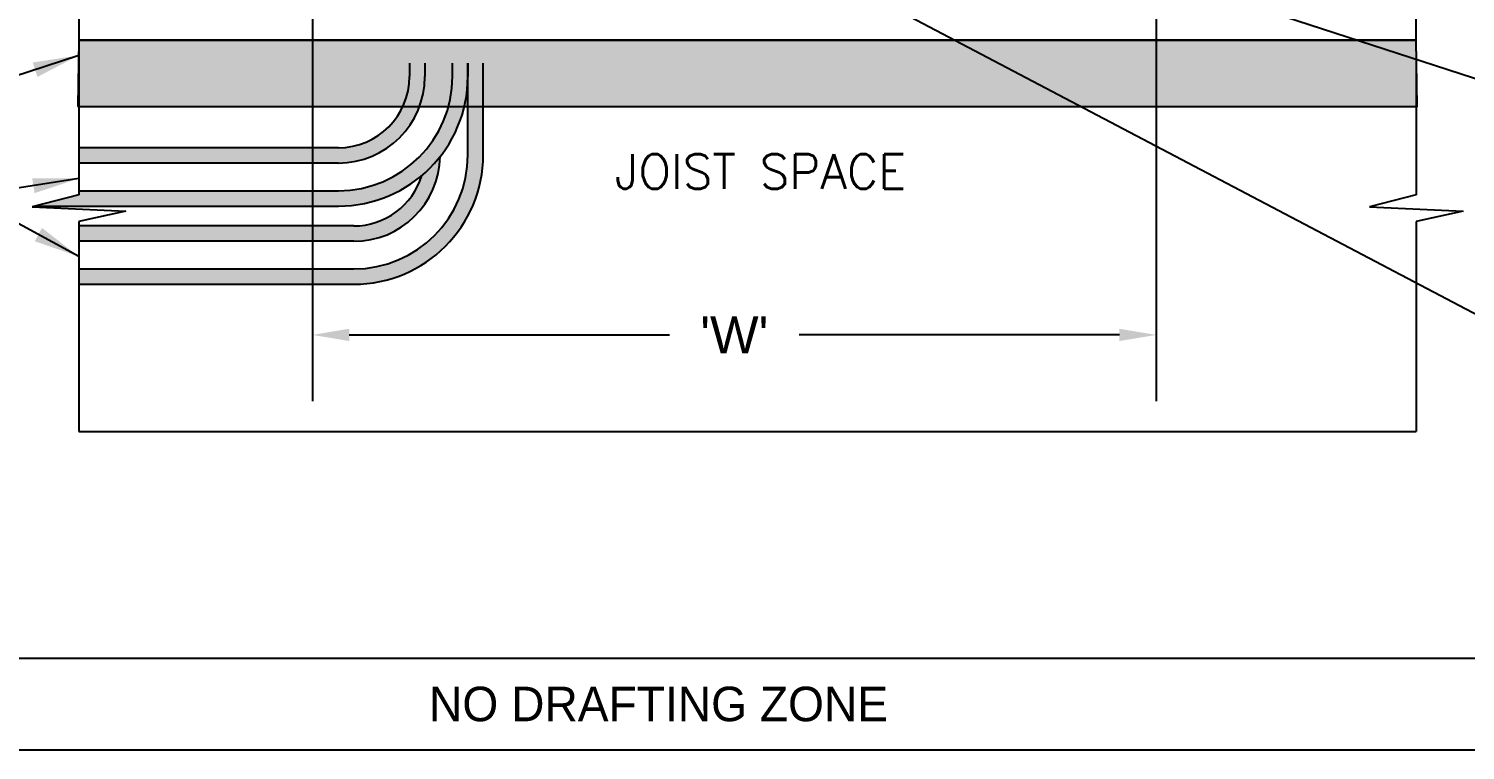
# Paper-space layout 'M&T INST' of a CAD drawing. Header units: inches. Extents: x 0.2 to 34.4, y 0.5 to 23.
# Drawn here: x 13.707 to 18.583, y 10.012 to 12.46 of the extents above; entities that cross this region are included whole.
import ezdxf

# ---------------------------------------------------------------- set-up
doc = ezdxf.new("R2010")
doc.units = ezdxf.units.IN
doc.header["$MEASUREMENT"] = 0
doc.layers.add('B_Dimensions', color=5, linetype='Continuous', lineweight=13)
for name, color, linetype in [('D_DT2', 7, 'Continuous'), ('D_FRAMING', 84, 'Continuous'), ('D_PEX TUBING', 6, 'Continuous'), ('Title Block', 7, 'Continuous')]:
    doc.layers.add(name, color=color, linetype=linetype)
doc.styles.add('BANK', font='bgothl.ttf')
doc.styles.add('SIMPLEX', font='simplex.shx', dxfattribs={"height": 0.09375})
doc.styles.get("Standard").update_dxf_attribs({"font": 'arial.ttf'})
doc.dimstyles.get("Standard").update_dxf_attribs({"dimtxt": 4, "dimasz": 6, "dimexe": 0.18, "dimexo": 0.0625, "dimgap": 0.09, "dimtad": 0, "dimtih": 1, "dimtoh": 1, "dimdec": 4, "dimzin": 0, "dimdsep": 46, "dimlunit": 4, "dimtxsty": 'Standard', "dimcen": 0.09, "dimadec": 0, "dimazin": 0, "dimtfac": 1, "dimtdec": 4, "dimtofl": 0, "dimtmove": 0, "dimatfit": 3, "dimfxl": 1, "dimtolj": 1, "dimtzin": 0, "dimarcsym": 0})

# ---------------------------------------------------------------- blocks, each defined once
blk = doc.blocks.new('*D28')
at = {"layer": 'B_Dimensions', "color": 0, "lineweight": -2, "transparency": 16777216}
for p, q in [((-4.7459, -4.3946), (-4.7459, -5.437)), ((-2.4542, -4.3946), (-2.4542, -5.437)), ((-4.6459, -5.257), (-3.7763, -5.257)), ((-2.5542, -5.257), (-3.4238, -5.257))]:
    blk.add_line(p, q, dxfattribs=at)
at = {"layer": 'B_Dimensions', "color": 0, "transparency": 16777216}
for points in [[(-4.6459, -5.2403), (-4.6459, -5.2736), (-4.7459, -5.257)], [(-2.5542, -5.2403), (-2.5542, -5.2736), (-2.4542, -5.257)]]:
    blk.add_solid(points, dxfattribs=at)
at = {"layer": 'Defpoints', "color": 0, "transparency": 16777216}
for p in [(-4.7459, -4.3321), (-2.4542, -4.3321), (-2.4542, -5.257)]:
    blk.add_point(p, dxfattribs=at)
at = {"layer": 'B_Dimensions', "color": 0, "transparency": 16777216, "insert": (-3.6, -5.257), "char_height": 0.1, "attachment_point": 5}
blk.add_mtext("\\A1;'W'", dxfattribs=at)
blk = doc.blocks.new('SINGLE MANIFOLD')
at = {"layer": 'D_DT2', "ltscale": 12}
h = blk.add_hatch(dxfattribs=at)
h.set_pattern_fill('CORK', color=256, scale=0.166667, style=0)
h.set_pattern_definition([(0, (-8.700111, -3.873139), (0, 0.020833333), []), (135, (-8.689695, -3.883555), (-0.04166667, -0.04166667), [0.0294628, -0.0294628]), (135, (-8.684486, -3.883555), (-0.04166667, -0.04166667), [0.0294628, -0.0294628]), (135, (-8.67928, -3.883555), (-0.04166667, -0.04166667), [0.0294628, -0.0294628])])
h.paths.add_polyline_path([(-5.38261, -4.63663), (-1.74559, -4.63729), (-1.7488, -4.45706), (-5.38004, -4.45706)])
at = {"layer": 'D_PEX TUBING', "ltscale": 12}
h = blk.add_hatch(color=256, dxfattribs=at)
h.paths.add_polyline_path([(-4.67524, -4.79044, 0.4142136), (-4.44036, -4.55557), (-4.44036, -4.51956), (-4.48203, -4.51956), (-4.48203, -4.55557, -0.4142136), (-4.67524, -4.74877), (-5.38004, -4.74877), (-5.38004, -4.79044)], flags=17)
h.paths.add_polyline_path([(-5.38004, -4.86544), (-5.38004, -4.87693), (-5.4977, -4.90711), (-4.67524, -4.90711, 0.4142136), (-4.32369, -4.55557), (-4.32369, -4.51956), (-4.36536, -4.51956), (-4.36536, -4.55557, -0.4142136), (-4.67524, -4.86544)])
h.paths.add_polyline_path([(-4.39865, -4.77255, -0.0513531), (-4.44868, -4.82437, -0.3299438), (-4.63348, -4.96122), (-5.38004, -4.96122), (-5.38004, -5.00288), (-4.63348, -5.00288, 0.4085532)], flags=17)
h.paths.add_polyline_path([(-4.28194, -4.76801), (-4.28194, -4.51956), (-4.32361, -4.51956), (-4.32361, -4.76801, -0.4142136), (-4.63348, -5.07788), (-5.38004, -5.07788), (-5.38004, -5.11955), (-4.63348, -5.11955, 0.4142136)])
at = {"layer": 'D_DT2', "ltscale": 12}
blk.add_line((-5.2524, -4.92087), (-5.38004, -4.94953), dxfattribs=at)
blk.add_lwpolyline([(-5.38261, -4.63663), (-1.74559, -4.63729), (-1.7488, -4.45706), (-5.38004, -4.45706)], close=True, dxfattribs=at)
at = {"layer": 'D_FRAMING', "ltscale": 12}
blk.add_lwpolyline([(-5.38004, -4.33206), (-5.38004, -4.45706), (-1.7488, -4.45706), (-1.7488, -4.33206)], close=True, dxfattribs=at)
at = {"layer": 'D_PEX TUBING', "ltscale": 12}
for p, q in [((-4.48203, -4.51897), (-4.48203, -4.55557)), ((-4.44036, -4.51897), (-4.44036, -4.55557)), ((-4.36536, -4.56285), (-4.36536, -4.51897)), ((-4.32369, -4.51897), (-4.32369, -4.55557)), ((-4.32361, -4.76801), (-4.32361, -4.51897)), ((-4.28194, -4.76801), (-4.28194, -4.51956)), ((-4.67524, -4.74877), (-5.38004, -4.74877)), ((-4.67524, -4.79044), (-5.38004, -4.79044)), ((-5.38004, -4.86544), (-4.67524, -4.86544)), ((-5.4977, -4.90711), (-4.67524, -4.90711)), ((-4.63348, -4.96122), (-5.38004, -4.96122)), ((-4.63348, -5.00288), (-5.38004, -5.00288)), ((-5.38004, -5.07788), (-4.63348, -5.07788)), ((-5.38004, -5.11955), (-4.63348, -5.11955))]:
    blk.add_line(p, q, dxfattribs=at)
for centre, radius, end in [((-4.67524, -4.55557), 0.23487, 0), ((-4.67524, -4.55557), 0.30987, 0), ((-4.67524, -4.55557), 0.35154, 0), ((-4.67524, -4.55557), 0.19321, 0), ((-4.63348, -4.76801), 0.35154, 0), ((-4.63348, -4.76801), 0.30987, 0), ((-4.63348, -4.76801), 0.23487, 358.8905), ((-4.63348, -4.76801), 0.19321, 343.03995)]:
    blk.add_arc(centre, radius, 270, end, dxfattribs=at)
at = {"layer": 'Defpoints'}
blk.add_lwpolyline([(8.36965, -6.38453), (-8.06189, -6.38453), (-8.06189, -0.28087), (8.36965, -0.28087)], close=True, dxfattribs=at)
at = {"layer": 'Title Block', "ltscale": 12}
for p, q in [((-5.38004, -4.33206), (-5.38004, -4.87693)), ((-5.38004, -4.51956), (-5.38004, -4.87693)), ((-1.7488, -4.51956), (-1.7488, -4.87693)), ((-5.38004, -4.87693), (-5.50668, -4.90941)), ((-5.50668, -4.90941), (-5.2524, -4.92087)), ((-1.7488, -4.87693), (-1.87544, -4.90941)), ((-1.87544, -4.90941), (-1.62116, -4.92087)), ((-5.38004, -4.94953), (-5.38004, -5.51956)), ((-1.62116, -4.92087), (-1.7488, -4.94953)), ((-1.7488, -4.94953), (-1.7488, -5.51956)), ((-5.38004, -5.51956), (-1.7488, -5.51956))]:
    blk.add_line(p, q, dxfattribs=at)
at = {"layer": 'Title Block', "color": 0}
blk.add_lwpolyline([(-7.81189, -6.13453), (8.11965, -6.13453), (8.11965, -0.53087), (-7.81189, -0.53087)], close=True, dxfattribs=at)
at = {"layer": 'Defpoints', "insert": (-3.80575, -6.25953), "char_height": 0.09375, "attachment_point": 5, "style": 'BANK'}
blk.add_mtext('NO DRAFTING ZONE', dxfattribs=at)
at = {"layer": 'Title Block', "insert": (-3.92463, -4.76665), "char_height": 0.09375, "width": 2.25, "attachment_point": 1, "style": 'SIMPLEX'}
blk.add_mtext('JOIST SPACE', dxfattribs=at)
at = {"layer": 'B_Dimensions'}
dim = blk.add_linear_dim(base=(-2.4542, -5.25698), p1=(-4.74587, -4.33206), p2=(-2.4542, -4.33206), text="'W'", dimstyle='Standard', override={"dimtxt": 0.1, "dimasz": 0.1}, dxfattribs=at)
dim.commit()
dim.dimension.update_dxf_attribs({"geometry": '*D28', "text_midpoint": (-3.60004, -5.25698)})
at = {"layer": 'Title Block'}
for points in [[(-4.15559, -3.84973), (-1.52331, -5.23352)], [(-2.48311, -4.26956), (-1.52331, -4.58179)], [(-5.38004, -4.49814), (-5.68291, -4.59723)], [(-5.38004, -4.83221), (-5.68291, -4.88025)], [(-5.38004, -5.04414), (-5.68291, -4.88025)]]:
    blk.add_leader(points, dimstyle='Standard', override={"dimasz": 0.125}, dxfattribs=at)

psp = doc.layouts.new('M&T INST')

# ---------------------------------------------------------------- block references
at = {"layer": 'Title Block', "xscale": 1.25, "yscale": 1.25, "zscale": 1.25}
psp.add_blockref('SINGLE MANIFOLD', (20.6017, 17.9924), dxfattribs=at)

doc.saveas('drawing.dxf')
